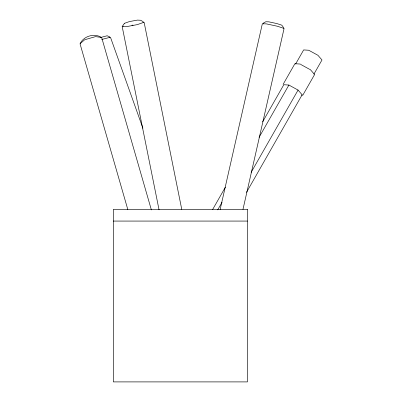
<?xml version="1.0" encoding="UTF-8"?>
<svg xmlns="http://www.w3.org/2000/svg" width="402" height="402" viewBox="0 0 402 402"><rect width="100%" height="100%" fill="white"/><g stroke="black" fill="none" stroke-linecap="round" stroke-linejoin="round"><path stroke-width="0.6" d="M220.115 209.623L262.35 23.758L266.415 23.889L277.29 26.22L284.093 28.426L242.969 209.402M263.109 23.924L263.285 23.155L265.843 21.748L268.827 21.844L276.802 23.552L281.797 25.175L283.51 27.497L283.335 28.266M283.119 84.35L294.887 63.712L300.359 64.064M212.613 209.568L225.361 187.216M262.667 121.796L283.807 84.727L288.897 85.048L298.063 90.073L302.143 94.777L246.496 192.362M295.565 64.104L303.651 49.923L308.741 50.25L317.912 55.275L321.987 59.973L313.902 74.154M217.703 209.894L222.055 202.261M259.049 137.389L288.897 85.048M251.119 172.398L298.063 90.073M123.248 26.085L122.163 26.467L159.051 209.799M100.847 37.406L107.138 35.778L109.55 36.763L109.816 37.502M101.676 39.481L110.444 37.215L142.926 128.268M131.921 25.306L133.072 25.09M113.299 221.07L247.486 221.07M143.011 22.301L144.127 22.361L181.759 209.387M301.616 95.073L302.832 95.153L314.6 74.516L310.213 69.466M300.661 64.415L309.831 69.44M151.383 209.939L101.661 37.481L95.55 36.617L84.727 39.738L80.013 43.723L127.821 209.548M100.907 37.698L100.696 36.964C93.932 33.306 84.33 36.074 80.556 42.773L80.767 43.506M124.555 23.281L122.771 25.552L122.927 26.321L127.077 26.532L137.293 24.622L143.358 22.502L143.207 21.733L140.67 20.266L137.399 20.1L129.338 21.607L124.555 23.281M247.486 209.372L113.299 209.372L113.299 381.9L247.486 381.9L247.486 209.372"/></g></svg>
